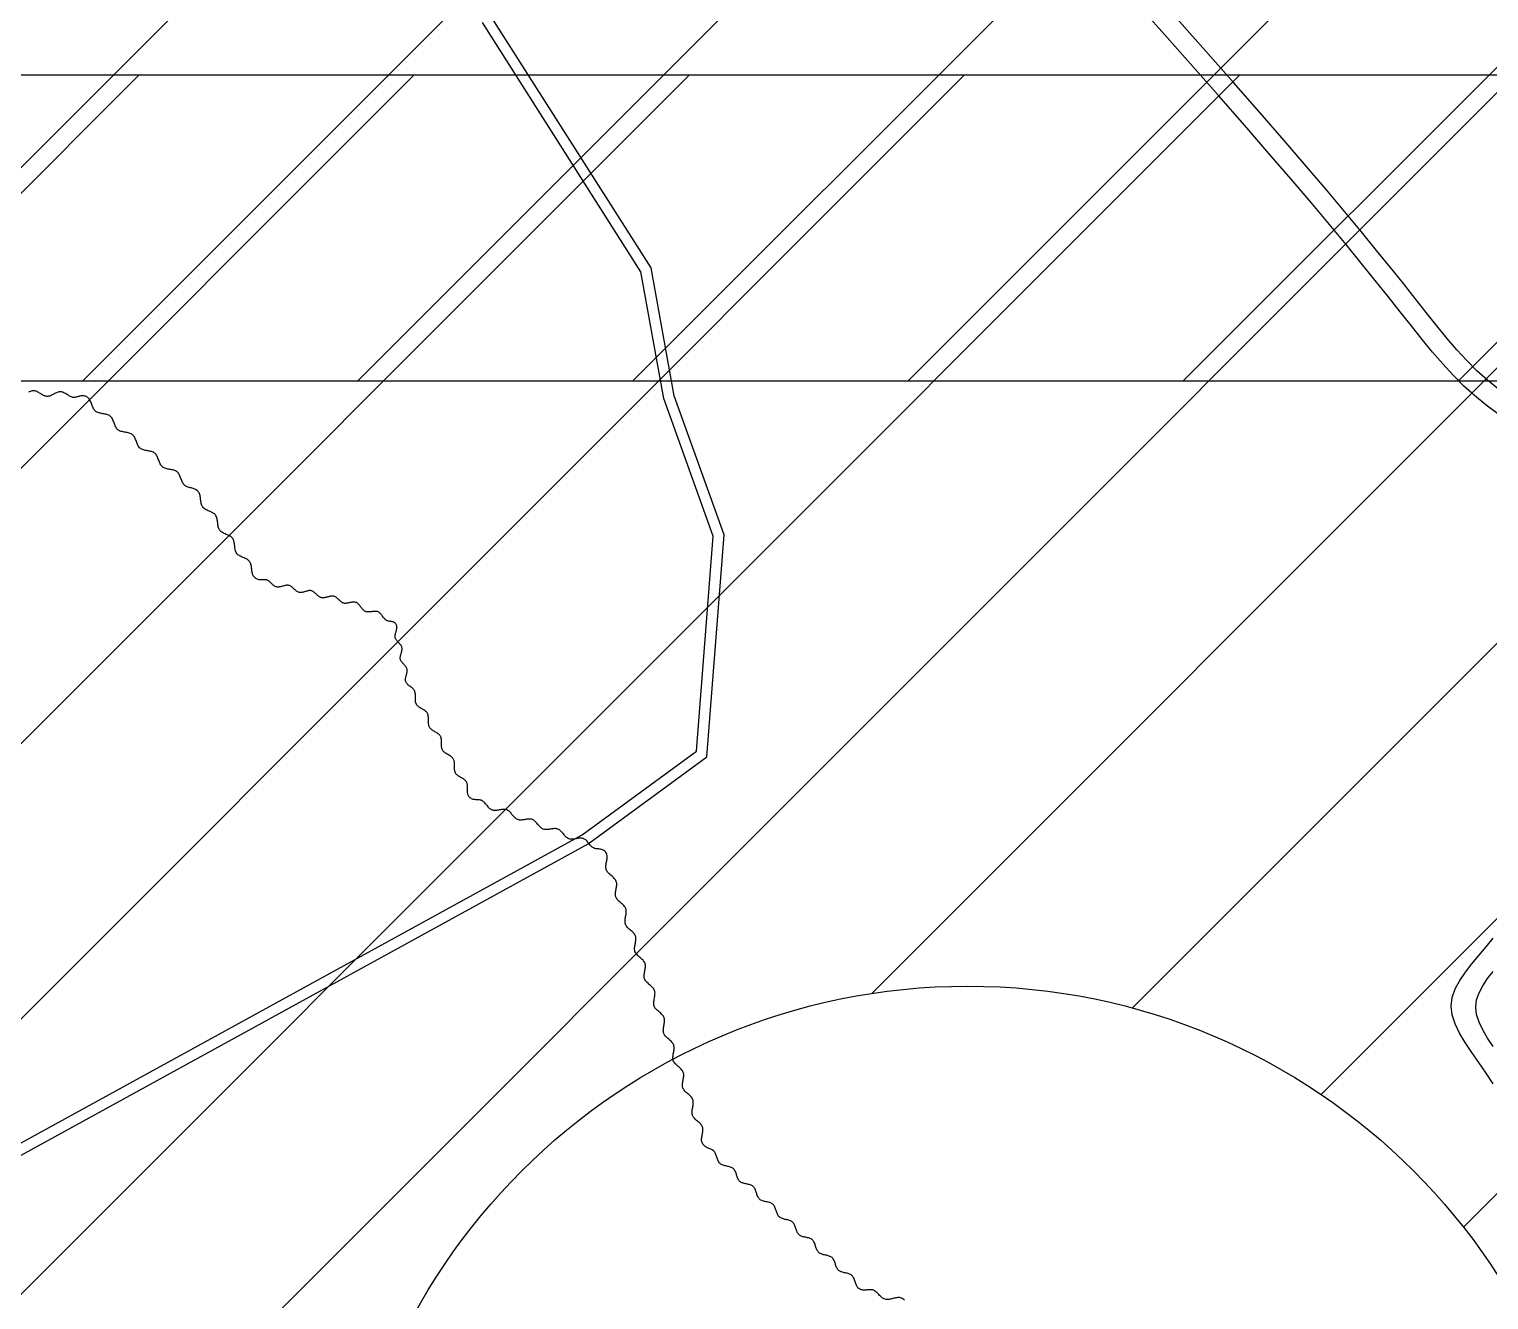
# Model space of a CAD drawing. Header units: metres. Extents: x 511708 to 512549, y 196282 to 196876.
# Drawn here: x 512461.54 to 512470.98, y 196507.76 to 196515.96 of the extents above; entities that cross this region are included whole.
import ezdxf

# ---------------------------------------------------------------- set-up
doc = ezdxf.new("R2010")
doc.units = ezdxf.units.M
doc.header["$MEASUREMENT"] = 0
doc.layers.get('0').update_dxf_attribs({"linetype": 'CONTINUOUS'})

msp = doc.modelspace()

# ---------------------------------------------------------------- hatches: boundary and pattern name
at = {"ltscale": 30}
h = msp.add_hatch(dxfattribs=at)
h.set_pattern_fill('LINE', color=2, scale=0.396, angle=45, style=0)
h.set_pattern_definition([(45, (510696.8274, 194398.3467), (-0.88904536, 0.88904536), [])])
edge = h.paths.add_edge_path(flags=16)
edge.add_arc((512467.6077, 196523.6528), 4.0759, 0, 360)
h.paths.add_polyline_path([(512456.4569, 196533.6159), (512478.7585, 196533.6159), (512478.7585, 196513.6896), (512456.4569, 196513.6896)])
h = msp.add_hatch(dxfattribs=at)
h.set_pattern_fill('LINE', color=2, scale=0.396, angle=45, style=0)
h.set_pattern_definition([(45, (510696.8274, 194380.4005), (-0.88904536, 0.88904536), [])])
edge = h.paths.add_edge_path(flags=16)
edge.add_arc((512467.6077, 196505.7065), 4.0759, 0, 360)
h.paths.add_polyline_path([(512456.4569, 196515.6696), (512478.7585, 196515.6696), (512478.7585, 196495.7434), (512456.4569, 196495.7434)])

# ---------------------------------------------------------------- linework, layer by layer
at = {"color": 3}
for p, q in [((512465.4963, 196514.397), (512464.4713, 196516.0066)), ((512465.562, 196514.4227), (512464.5312, 196516.0417)), ((512465.6439, 196513.5783), (512465.4963, 196514.397)), ((512465.711, 196513.5963), (512465.562, 196514.4227)), ((512465.9634, 196512.6888), (512465.6439, 196513.5783)), ((512466.0336, 196512.6983), (512465.711, 196513.5963)), ((512465.8548, 196511.3007), (512465.9634, 196512.6888)), ((512465.9214, 196511.2636), (512466.0336, 196512.6983)), ((512465.1168, 196510.7604), (512465.8548, 196511.3007)), ((512465.1542, 196510.7018), (512465.9214, 196511.2636)), ((512460.9289, 196508.4612), (512465.1168, 196510.7604)), ((512460.9653, 196508.4022), (512465.1542, 196510.7018))]:
    msp.add_line(p, q, dxfattribs=at)
at = {"color": 5, "linetype": 'Continuous', "lineweight": -3}
for points in [[(512456.4569, 196533.6159), (512478.7585, 196533.6159), (512478.7585, 196513.6896), (512456.4569, 196513.6896)], [(512456.4569, 196515.6696), (512478.7585, 196515.6696), (512478.7585, 196495.7434), (512456.4569, 196495.7434)]]:
    msp.add_lwpolyline(points, close=True, dxfattribs=at)
at = {"color": 42, "ltscale": 30}
for points in [[(512471.0346, 196513.4792), (512470.9577, 196513.5364), (512470.8836, 196513.5971), (512470.813, 196513.6614), (512470.7451, 196513.7296), (512470.6786, 196513.8019), (512470.6123, 196513.8788), (512470.5451, 196513.9604), (512470.4757, 196514.0472), (512470.4028, 196514.1395), (512470.3253, 196514.2376), (512470.242, 196514.3419), (512470.1517, 196514.4535), (512470.0533, 196514.5736), (512469.9455, 196514.7033), (512469.8274, 196514.8437), (512469.6976, 196514.9962), (512469.5552, 196515.1618), (512469.3988, 196515.3418), (512469.2285, 196515.5362), (512469.0481, 196515.7406), (512468.8628, 196515.9496), (512468.6775, 196516.1577)], [(512471.0379, 196513.6378), (512470.967, 196513.6961), (512470.8993, 196513.758), (512470.8339, 196513.8238), (512470.7698, 196513.8938), (512470.7055, 196513.9685), (512470.64, 196514.0482), (512470.572, 196514.1332), (512470.5002, 196514.224), (512470.4236, 196514.321), (512470.3408, 196514.4245), (512470.2508, 196514.5357), (512470.1524, 196514.6556), (512470.0446, 196514.7853), (512469.9262, 196514.9261), (512469.7962, 196515.0789), (512469.6533, 196515.245), (512469.4966, 196515.4254), (512469.3258, 196515.6202), (512469.1452, 196515.825), (512468.9595, 196516.0344)], [(512471.0042, 196509.1504), (512470.958, 196509.2207), (512470.9109, 196509.2885), (512470.8652, 196509.354), (512470.8231, 196509.4174), (512470.7866, 196509.4789), (512470.758, 196509.5387), (512470.7393, 196509.5968), (512470.7328, 196509.6536), (512470.74, 196509.7093), (512470.7592, 196509.764), (512470.7882, 196509.8182), (512470.8249, 196509.8721), (512470.867, 196509.926), (512470.9122, 196509.9804), (512470.9584, 196510.0354), (512471.0033, 196510.0914)], [(512471.0045, 196509.3924), (512470.9684, 196509.4473), (512470.9373, 196509.4999), (512470.9129, 196509.5504), (512470.897, 196509.5992), (512470.8913, 196509.6467), (512470.897, 196509.6931), (512470.9129, 196509.7389), (512470.9371, 196509.7846), (512470.9681, 196509.8307), (512471.0039, 196509.8776)]]:
    msp.add_lwpolyline(points, dxfattribs=at)
at = {"color": 42, "lineweight": -3, "ltscale": 30}
msp.add_lwpolyline([(512467.2002, 196507.7527), (512467.1953, 196507.757), (512467.1903, 196507.7608), (512467.1851, 196507.7641), (512467.1798, 196507.7668), (512467.1743, 196507.7687), (512467.1685, 196507.7699), (512467.1626, 196507.7704), (512467.1565, 196507.7703), (512467.1502, 196507.7697), (512467.1439, 196507.7686), (512467.1374, 196507.7673), (512467.1309, 196507.7658), (512467.1243, 196507.7641), (512467.1178, 196507.7625), (512467.1113, 196507.7609), (512467.1048, 196507.7596), (512467.0985, 196507.7586), (512467.0922, 196507.7579), (512467.0861, 196507.7578), (512467.0802, 196507.7583), (512467.0744, 196507.7595), (512467.0689, 196507.7615), (512467.0636, 196507.7642), (512467.0584, 196507.7675), (512467.0534, 196507.7713), (512467.0485, 196507.7755), (512467.0437, 196507.78), (512467.039, 196507.7847), (512467.0343, 196507.7895), (512467.0296, 196507.7944), (512467.0248, 196507.7991), (512467.02, 196507.8036), (512467.0151, 196507.8078), (512467.0101, 196507.8116), (512467.005, 196507.8149), (512466.9997, 196507.8176), (512466.9941, 196507.8196), (512466.9884, 196507.8208), (512466.9825, 196507.8214), (512466.9764, 196507.8214), (512466.9702, 196507.821), (512466.9639, 196507.8205), (512466.9575, 196507.8198), (512466.9512, 196507.8193), (512466.9449, 196507.8189), (512466.9386, 196507.8189), (512466.9324, 196507.8193), (512466.9265, 196507.8201), (512466.9207, 196507.8214), (512466.9153, 196507.8231), (512466.9102, 196507.8254), (512466.9055, 196507.8281), (512466.9012, 196507.8314), (512466.8975, 196507.8353), (512466.8942, 196507.8397), (512466.8913, 196507.8445), (512466.8888, 196507.8496), (512466.8864, 196507.8551), (512466.8843, 196507.8608), (512466.8823, 196507.8666), (512466.8804, 196507.8724), (512466.8785, 196507.8783), (512466.8765, 196507.8841), (512466.8744, 196507.8898), (512466.8721, 196507.8952), (512466.8695, 196507.9004), (512466.8666, 196507.9052), (512466.8633, 196507.9096), (512466.8596, 196507.9135), (512466.8553, 196507.9168), (512466.8506, 196507.9196), (512466.8456, 196507.922), (512466.8402, 196507.924), (512466.8345, 196507.9257), (512466.8286, 196507.9272), (512466.8227, 196507.9286), (512466.8166, 196507.9299), (512466.8106, 196507.9312), (512466.8046, 196507.9326), (512466.7987, 196507.9341), (512466.7931, 196507.9358), (512466.7877, 196507.9378), (512466.7826, 196507.9402), (512466.7779, 196507.943), (512466.7736, 196507.9464), (512466.7699, 196507.9502), (512466.7666, 196507.9546), (512466.7637, 196507.9594), (512466.7612, 196507.9646), (512466.7588, 196507.97), (512466.7567, 196507.9757), (512466.7547, 196507.9815), (512466.7528, 196507.9874), (512466.7509, 196507.9932), (512466.7489, 196507.999), (512466.7468, 196508.0047), (512466.7445, 196508.0102), (512466.7419, 196508.0153), (512466.739, 196508.0201), (512466.7357, 196508.0245), (512466.732, 196508.0284), (512466.7277, 196508.0317), (512466.723, 196508.0345), (512466.718, 196508.0369), (512466.7126, 196508.0389), (512466.7069, 196508.0406), (512466.701, 196508.0421), (512466.6951, 196508.0435), (512466.689, 196508.0448), (512466.683, 196508.0461), (512466.677, 196508.0475), (512466.6711, 196508.049), (512466.6655, 196508.0507), (512466.66, 196508.0528), (512466.655, 196508.0551), (512466.6503, 196508.058), (512466.646, 196508.0613), (512466.6423, 196508.0651), (512466.639, 196508.0695), (512466.6361, 196508.0743), (512466.6336, 196508.0795), (512466.6312, 196508.0849), (512466.6291, 196508.0906), (512466.6271, 196508.0964), (512466.6252, 196508.1023), (512466.6233, 196508.1082), (512466.6213, 196508.114), (512466.6192, 196508.1196), (512466.6169, 196508.1251), (512466.6143, 196508.1302), (512466.6114, 196508.135), (512466.6081, 196508.1394), (512466.6044, 196508.1433), (512466.6001, 196508.1466), (512466.5954, 196508.1494), (512466.5904, 196508.1518), (512466.585, 196508.1538), (512466.5793, 196508.1555), (512466.5734, 196508.1571), (512466.5675, 196508.1584), (512466.5614, 196508.1597), (512466.5554, 196508.161), (512466.5494, 196508.1624), (512466.5435, 196508.1639), (512466.5379, 196508.1657), (512466.5324, 196508.1677), (512466.5274, 196508.1701), (512466.5227, 196508.1729), (512466.5184, 196508.1762), (512466.5147, 196508.18), (512466.5114, 196508.1844), (512466.5085, 196508.1892), (512466.5059, 196508.1944), (512466.5036, 196508.1998), (512466.5015, 196508.2055), (512466.4995, 196508.2113), (512466.4976, 196508.2172), (512466.4957, 196508.2231), (512466.4937, 196508.2289), (512466.4916, 196508.2345), (512466.4893, 196508.24), (512466.4867, 196508.2452), (512466.4838, 196508.25), (512466.4805, 196508.2543), (512466.4768, 196508.2582), (512466.4725, 196508.2615), (512466.4678, 196508.2643), (512466.4628, 196508.2667), (512466.4574, 196508.2687), (512466.4517, 196508.2705), (512466.4458, 196508.272), (512466.4399, 196508.2733), (512466.4338, 196508.2746), (512466.4278, 196508.2759), (512466.4218, 196508.2773), (512466.4159, 196508.2788), (512466.4102, 196508.2806), (512466.4048, 196508.2826), (512466.3998, 196508.285), (512466.3951, 196508.2878), (512466.3908, 196508.2911), (512466.3871, 196508.295), (512466.3838, 196508.2993), (512466.3809, 196508.3041), (512466.3783, 196508.3093), (512466.376, 196508.3147), (512466.3739, 196508.3204), (512466.3719, 196508.3262), (512466.37, 196508.3321), (512466.3681, 196508.338), (512466.3661, 196508.3438), (512466.364, 196508.3495), (512466.3617, 196508.3549), (512466.3591, 196508.3601), (512466.3562, 196508.3649), (512466.3529, 196508.3692), (512466.3492, 196508.3731), (512466.3449, 196508.3764), (512466.3402, 196508.3792), (512466.3352, 196508.3816), (512466.3298, 196508.3836), (512466.3241, 196508.3854), (512466.3182, 196508.3869), (512466.3123, 196508.3883), (512466.3062, 196508.3896), (512466.3002, 196508.3909), (512466.2942, 196508.3922), (512466.2883, 196508.3938), (512466.2826, 196508.3955), (512466.2772, 196508.3975), (512466.2722, 196508.3999), (512466.2675, 196508.4027), (512466.2632, 196508.406), (512466.2595, 196508.4099), (512466.2562, 196508.4143), (512466.2533, 196508.4191), (512466.2507, 196508.4242), (512466.2484, 196508.4297), (512466.2463, 196508.4353), (512466.2443, 196508.4411), (512466.2424, 196508.447), (512466.2405, 196508.4529), (512466.2385, 196508.4587), (512466.2364, 196508.4644), (512466.2341, 196508.4698), (512466.2315, 196508.475), (512466.2286, 196508.4798), (512466.2253, 196508.4842), (512466.2216, 196508.488), (512466.2173, 196508.4913), (512466.2126, 196508.4942), (512466.2076, 196508.4965), (512466.2022, 196508.4986), (512466.1965, 196508.5003), (512466.1906, 196508.5018), (512466.1846, 196508.5032), (512466.1786, 196508.5045), (512466.1725, 196508.5058), (512466.1666, 196508.5072), (512466.1607, 196508.5087), (512466.155, 196508.5104), (512466.1496, 196508.5124), (512466.1446, 196508.5148), (512466.1399, 196508.5176), (512466.1356, 196508.5209), (512466.1319, 196508.5248), (512466.1286, 196508.5292), (512466.1257, 196508.534), (512466.1231, 196508.5391), (512466.1208, 196508.5446), (512466.1187, 196508.5502), (512466.1167, 196508.5561), (512466.1148, 196508.5619), (512466.1129, 196508.5678), (512466.1109, 196508.5736), (512466.1088, 196508.5793), (512466.1064, 196508.5847), (512466.1039, 196508.5899), (512466.101, 196508.5947), (512466.0977, 196508.5991), (512466.094, 196508.6029), (512466.0897, 196508.6063), (512466.085, 196508.6091), (512466.08, 196508.6115), (512466.0746, 196508.6135), (512466.0689, 196508.6152), (512466.063, 196508.6167), (512466.057, 196508.6181), (512466.051, 196508.6194), (512466.0449, 196508.6207), (512466.039, 196508.6221), (512466.0331, 196508.6236), (512466.0274, 196508.6253), (512466.022, 196508.6273), (512466.017, 196508.6297), (512466.0123, 196508.6325), (512466.008, 196508.6358), (512466.0043, 196508.6397), (512466.001, 196508.6441), (512465.9981, 196508.6489), (512465.9955, 196508.654), (512465.9932, 196508.6595), (512465.9911, 196508.6652), (512465.9891, 196508.671), (512465.9872, 196508.6769), (512465.9853, 196508.6827), (512465.9833, 196508.6885), (512465.9812, 196508.6942), (512465.9788, 196508.6997), (512465.9763, 196508.7048), (512465.9734, 196508.7096), (512465.9701, 196508.714), (512465.9664, 196508.7179), (512465.9621, 196508.7212), (512465.9574, 196508.7241), (512465.9524, 196508.7266), (512465.9471, 196508.7289), (512465.9416, 196508.7311), (512465.936, 196508.7334), (512465.9303, 196508.7358), (512465.9247, 196508.7384), (512465.9191, 196508.7415), (512465.9138, 196508.7449), (512465.9088, 196508.7486), (512465.9042, 196508.7528), (512465.9, 196508.7572), (512465.8963, 196508.762), (512465.8933, 196508.7671), (512465.891, 196508.7724), (512465.8894, 196508.7781), (512465.8886, 196508.7839), (512465.8883, 196508.79), (512465.8885, 196508.7963), (512465.8892, 196508.8027), (512465.8901, 196508.8092), (512465.8912, 196508.8158), (512465.8925, 196508.8224), (512465.8937, 196508.829), (512465.8948, 196508.8356), (512465.8958, 196508.8421), (512465.8964, 196508.8486), (512465.8966, 196508.8548), (512465.8964, 196508.8609), (512465.8955, 196508.8668), (512465.894, 196508.8724), (512465.8916, 196508.8778), (512465.8886, 196508.8829), (512465.885, 196508.8879), (512465.8809, 196508.8926), (512465.8764, 196508.8972), (512465.8716, 196508.9017), (512465.8666, 196508.9061), (512465.8615, 196508.9105), (512465.8564, 196508.9149), (512465.8514, 196508.9194), (512465.8466, 196508.9239), (512465.8421, 196508.9285), (512465.838, 196508.9332), (512465.8344, 196508.9381), (512465.8314, 196508.9433), (512465.8291, 196508.9487), (512465.8276, 196508.9543), (512465.8267, 196508.9602), (512465.8264, 196508.9663), (512465.8267, 196508.9725), (512465.8273, 196508.9789), (512465.8282, 196508.9855), (512465.8294, 196508.992), (512465.8306, 196508.9987), (512465.8318, 196509.0053), (512465.833, 196509.0119), (512465.8339, 196509.0184), (512465.8345, 196509.0248), (512465.8348, 196509.0311), (512465.8345, 196509.0371), (512465.8336, 196509.043), (512465.8321, 196509.0487), (512465.8298, 196509.054), (512465.8268, 196509.0592), (512465.8232, 196509.0641), (512465.8191, 196509.0688), (512465.8146, 196509.0734), (512465.8098, 196509.078), (512465.8048, 196509.0824), (512465.7997, 196509.0868), (512465.7946, 196509.0912), (512465.7896, 196509.0956), (512465.7848, 196509.1001), (512465.7803, 196509.1047), (512465.7762, 196509.1095), (512465.7726, 196509.1144), (512465.7696, 196509.1195), (512465.7672, 196509.1249), (512465.7657, 196509.1305), (512465.7648, 196509.1364), (512465.7646, 196509.1425), (512465.7648, 196509.1488), (512465.7654, 196509.1552), (512465.7664, 196509.1617), (512465.7675, 196509.1683), (512465.7687, 196509.1749), (512465.77, 196509.1815), (512465.7711, 196509.1881), (512465.772, 196509.1946), (512465.7727, 196509.201), (512465.7729, 196509.2073), (512465.7726, 196509.2134), (512465.7718, 196509.2193), (512465.7702, 196509.2249), (512465.7679, 196509.2303), (512465.7649, 196509.2354), (512465.7613, 196509.2403), (512465.7572, 196509.2451), (512465.7527, 196509.2497), (512465.7479, 196509.2542), (512465.7429, 196509.2586), (512465.7378, 196509.263), (512465.7327, 196509.2674), (512465.7277, 196509.2718), (512465.7229, 196509.2763), (512465.7184, 196509.2809), (512465.7143, 196509.2857), (512465.7107, 196509.2906), (512465.7077, 196509.2957), (512465.7054, 196509.3011), (512465.7038, 196509.3068), (512465.703, 196509.3126), (512465.7027, 196509.3187), (512465.7029, 196509.325), (512465.7036, 196509.3314), (512465.7045, 196509.3379), (512465.7056, 196509.3445), (512465.7069, 196509.3511), (512465.7081, 196509.3578), (512465.7092, 196509.3643), (512465.7102, 196509.3708), (512465.7108, 196509.3773), (512465.711, 196509.3835), (512465.7108, 196509.3896), (512465.7099, 196509.3955), (512465.7084, 196509.4011), (512465.706, 196509.4065), (512465.703, 196509.4116), (512465.6994, 196509.4166), (512465.6953, 196509.4213), (512465.6908, 196509.4259), (512465.686, 196509.4304), (512465.681, 196509.4349), (512465.6759, 196509.4392), (512465.6708, 196509.4436), (512465.6658, 196509.4481), (512465.661, 196509.4526), (512465.6565, 196509.4572), (512465.6524, 196509.4619), (512465.6488, 196509.4669), (512465.6458, 196509.472), (512465.6435, 196509.4774), (512465.642, 196509.483), (512465.6411, 196509.4889), (512465.6408, 196509.495), (512465.6411, 196509.5012), (512465.6417, 196509.5077), (512465.6426, 196509.5142), (512465.6438, 196509.5207), (512465.645, 196509.5274), (512465.6462, 196509.534), (512465.6474, 196509.5406), (512465.6483, 196509.5471), (512465.6489, 196509.5535), (512465.6492, 196509.5598), (512465.6489, 196509.5659), (512465.648, 196509.5717), (512465.6465, 196509.5774), (512465.6442, 196509.5828), (512465.6412, 196509.5879), (512465.6376, 196509.5928), (512465.6335, 196509.5975), (512465.629, 196509.6022), (512465.6242, 196509.6067), (512465.6192, 196509.6111), (512465.6141, 196509.6155), (512465.609, 196509.6199), (512465.604, 196509.6243), (512465.5992, 196509.6288), (512465.5947, 196509.6334), (512465.5906, 196509.6382), (512465.587, 196509.6431), (512465.584, 196509.6482), (512465.5816, 196509.6536), (512465.5801, 196509.6592), (512465.5792, 196509.6651), (512465.579, 196509.6712), (512465.5792, 196509.6775), (512465.5798, 196509.6839), (512465.5808, 196509.6904), (512465.5819, 196509.697), (512465.5831, 196509.7036), (512465.5844, 196509.7102), (512465.5855, 196509.7168), (512465.5864, 196509.7233), (512465.5871, 196509.7297), (512465.5873, 196509.736), (512465.587, 196509.7421), (512465.5862, 196509.748), (512465.5846, 196509.7536), (512465.5823, 196509.759), (512465.5793, 196509.7641), (512465.5757, 196509.769), (512465.5716, 196509.7738), (512465.5671, 196509.7784), (512465.5623, 196509.7829), (512465.5573, 196509.7873), (512465.5522, 196509.7917), (512465.5471, 196509.7961), (512465.5421, 196509.8005), (512465.5373, 196509.805), (512465.5328, 196509.8097), (512465.5287, 196509.8144), (512465.5251, 196509.8193), (512465.5221, 196509.8244), (512465.5198, 196509.8298), (512465.5182, 196509.8355), (512465.5174, 196509.8413), (512465.5171, 196509.8474), (512465.5173, 196509.8537), (512465.518, 196509.8601), (512465.5189, 196509.8666), (512465.52, 196509.8732), (512465.5213, 196509.8798), (512465.5225, 196509.8865), (512465.5236, 196509.893), (512465.5246, 196509.8995), (512465.5252, 196509.906), (512465.5254, 196509.9122), (512465.5252, 196509.9183), (512465.5243, 196509.9242), (512465.5228, 196509.9298), (512465.5204, 196509.9352), (512465.5174, 196509.9404), (512465.5138, 196509.9453), (512465.5097, 196509.95), (512465.5052, 196509.9546), (512465.5004, 196509.9591), (512465.4954, 196509.9636), (512465.4903, 196509.968), (512465.4852, 196509.9723), (512465.4802, 196509.9768), (512465.4754, 196509.9813), (512465.4709, 196509.9859), (512465.4668, 196509.9906), (512465.4632, 196509.9956), (512465.4602, 196510.0007), (512465.4579, 196510.0061), (512465.4563, 196510.0117), (512465.4555, 196510.0176), (512465.4552, 196510.0237), (512465.4555, 196510.0299), (512465.4561, 196510.0364), (512465.457, 196510.0429), (512465.4582, 196510.0495), (512465.4594, 196510.0561), (512465.4606, 196510.0627), (512465.4618, 196510.0693), (512465.4627, 196510.0758), (512465.4633, 196510.0822), (512465.4636, 196510.0885), (512465.4633, 196510.0946), (512465.4624, 196510.1004), (512465.4609, 196510.1061), (512465.4586, 196510.1115), (512465.4556, 196510.1166), (512465.452, 196510.1215), (512465.4479, 196510.1262), (512465.4434, 196510.1309), (512465.4386, 196510.1354), (512465.4336, 196510.1398), (512465.4285, 196510.1442), (512465.4234, 196510.1486), (512465.4184, 196510.153), (512465.4136, 196510.1575), (512465.4091, 196510.1621), (512465.405, 196510.1669), (512465.4014, 196510.1718), (512465.3983, 196510.1769), (512465.396, 196510.1823), (512465.3945, 196510.1879), (512465.3936, 196510.1938), (512465.3934, 196510.1999), (512465.3936, 196510.2062), (512465.3942, 196510.2126), (512465.3952, 196510.2191), (512465.3963, 196510.2257), (512465.3975, 196510.2323), (512465.3988, 196510.2389), (512465.3999, 196510.2455), (512465.4008, 196510.252), (512465.4015, 196510.2584), (512465.4017, 196510.2647), (512465.4014, 196510.2708), (512465.4006, 196510.2767), (512465.399, 196510.2823), (512465.3967, 196510.2877), (512465.3937, 196510.2928), (512465.3901, 196510.2977), (512465.386, 196510.3025), (512465.3815, 196510.3071), (512465.3767, 196510.3116), (512465.3717, 196510.316), (512465.3666, 196510.3204), (512465.3615, 196510.3248), (512465.3565, 196510.3292), (512465.3517, 196510.3337), (512465.3472, 196510.3384), (512465.3431, 196510.3431), (512465.3395, 196510.348), (512465.3365, 196510.3532), (512465.3342, 196510.3585), (512465.3326, 196510.3642), (512465.3318, 196510.3701), (512465.3315, 196510.3761), (512465.3317, 196510.3824), (512465.3324, 196510.3888), (512465.3333, 196510.3953), (512465.3344, 196510.4019), (512465.3357, 196510.4085), (512465.3369, 196510.4152), (512465.338, 196510.4217), (512465.339, 196510.4283), (512465.3396, 196510.4347), (512465.3398, 196510.4409), (512465.3396, 196510.447), (512465.3387, 196510.4529), (512465.3372, 196510.4586), (512465.3348, 196510.4639), (512465.3318, 196510.4691), (512465.3282, 196510.474), (512465.3241, 196510.4787), (512465.3196, 196510.4833), (512465.3148, 196510.4878), (512465.3098, 196510.4923), (512465.3047, 196510.4967), (512465.2996, 196510.5011), (512465.2946, 196510.5055), (512465.2898, 196510.51), (512465.2853, 196510.5146), (512465.2812, 196510.5193), (512465.2776, 196510.5243), (512465.2746, 196510.5294), (512465.2723, 196510.5348), (512465.2707, 196510.5404), (512465.2699, 196510.5463), (512465.2696, 196510.5524), (512465.2699, 196510.5587), (512465.2705, 196510.5651), (512465.2714, 196510.5716), (512465.2726, 196510.5782), (512465.2738, 196510.5848), (512465.275, 196510.5914), (512465.2762, 196510.598), (512465.2771, 196510.6045), (512465.2777, 196510.6109), (512465.278, 196510.6172), (512465.2777, 196510.6233), (512465.2768, 196510.6291), (512465.2753, 196510.6348), (512465.273, 196510.6401), (512465.2699, 196510.6452), (512465.2663, 196510.6498), (512465.2621, 196510.654), (512465.2574, 196510.6578), (512465.2523, 196510.661), (512465.2469, 196510.6636), (512465.2413, 196510.6656), (512465.2355, 196510.667), (512465.2297, 196510.6679), (512465.2238, 196510.6684), (512465.2179, 196510.6688), (512465.2121, 196510.6692), (512465.2064, 196510.6699), (512465.2009, 196510.6709), (512465.1956, 196510.6725), (512465.1906, 196510.6748), (512465.1858, 196510.6777), (512465.1812, 196510.6812), (512465.1768, 196510.6852), (512465.1726, 196510.6895), (512465.1684, 196510.6941), (512465.1643, 196510.6989), (512465.1603, 196510.7038), (512465.1562, 196510.7087), (512465.1522, 196510.7135), (512465.148, 196510.7181), (512465.1437, 196510.7225), (512465.1393, 196510.7265), (512465.1348, 196510.73), (512465.13, 196510.7329), (512465.125, 196510.7352), (512465.1197, 196510.7368), (512465.1141, 196510.7377), (512465.1084, 196510.7381), (512465.1025, 196510.738), (512465.0964, 196510.7375), (512465.0902, 196510.7367), (512465.084, 196510.7358), (512465.0777, 196510.7348), (512465.0715, 196510.7337), (512465.0652, 196510.7328), (512465.059, 196510.732), (512465.053, 196510.7316), (512465.0471, 196510.7315), (512465.0413, 196510.7318), (512465.0358, 196510.7328), (512465.0305, 196510.7343), (512465.0255, 196510.7366), (512465.0207, 196510.7396), (512465.0161, 196510.7431), (512465.0117, 196510.747), (512465.0074, 196510.7514), (512465.0033, 196510.756), (512464.9992, 196510.7608), (512464.9952, 196510.7657), (512464.9911, 196510.7706), (512464.987, 196510.7754), (512464.9829, 196510.78), (512464.9786, 196510.7844), (512464.9742, 196510.7883), (512464.9696, 196510.7918), (512464.9648, 196510.7948), (512464.9598, 196510.7971), (512464.9545, 196510.7986), (512464.949, 196510.7996), (512464.9432, 196510.7999), (512464.9373, 196510.7998), (512464.9313, 196510.7994), (512464.9251, 196510.7986), (512464.9189, 196510.7977), (512464.9126, 196510.7966), (512464.9063, 196510.7956), (512464.9001, 196510.7947), (512464.8939, 196510.7939), (512464.8879, 196510.7935), (512464.8819, 196510.7934), (512464.8762, 196510.7937), (512464.8706, 196510.7946), (512464.8653, 196510.7962), (512464.8603, 196510.7985), (512464.8555, 196510.8015), (512464.851, 196510.805), (512464.8466, 196510.8089), (512464.8423, 196510.8133), (512464.8382, 196510.8179), (512464.8341, 196510.8227), (512464.83, 196510.8276), (512464.826, 196510.8325), (512464.8219, 196510.8373), (512464.8177, 196510.8419), (512464.8135, 196510.8462), (512464.8091, 196510.8502), (512464.8045, 196510.8537), (512464.7997, 196510.8567), (512464.7947, 196510.8589), (512464.7894, 196510.8605), (512464.7839, 196510.8614), (512464.7781, 196510.8618), (512464.7722, 196510.8617), (512464.7661, 196510.8612), (512464.76, 196510.8605), (512464.7537, 196510.8596), (512464.7475, 196510.8585), (512464.7412, 196510.8575), (512464.7349, 196510.8566), (512464.7288, 196510.8558), (512464.7227, 196510.8553), (512464.7168, 196510.8552), (512464.711, 196510.8556), (512464.7055, 196510.8565), (512464.7002, 196510.8581), (512464.6952, 196510.8604), (512464.6904, 196510.8633), (512464.6858, 196510.8668), (512464.6814, 196510.8708), (512464.6772, 196510.8751), (512464.673, 196510.8798), (512464.6689, 196510.8846), (512464.6649, 196510.8895), (512464.6608, 196510.8944), (512464.6567, 196510.8992), (512464.6526, 196510.9038), (512464.6483, 196510.9081), (512464.6439, 196510.9121), (512464.6394, 196510.9156), (512464.6346, 196510.9185), (512464.6296, 196510.9208), (512464.6243, 196510.9224), (512464.6187, 196510.9233), (512464.613, 196510.9237), (512464.6071, 196510.9236), (512464.601, 196510.9231), (512464.5948, 196510.9224), (512464.5886, 196510.9214), (512464.5823, 196510.9204), (512464.576, 196510.9194), (512464.5698, 196510.9184), (512464.5636, 196510.9177), (512464.5576, 196510.9172), (512464.5517, 196510.9171), (512464.5459, 196510.9175), (512464.5404, 196510.9184), (512464.5351, 196510.92), (512464.5301, 196510.9223), (512464.5253, 196510.9252), (512464.5207, 196510.9287), (512464.5163, 196510.9327), (512464.512, 196510.937), (512464.5079, 196510.9416), (512464.5038, 196510.9464), (512464.4997, 196510.9513), (512464.4957, 196510.9562), (512464.4916, 196510.961), (512464.4875, 196510.9657), (512464.4832, 196510.97), (512464.4788, 196510.974), (512464.4742, 196510.9775), (512464.4694, 196510.9804), (512464.4644, 196510.9827), (512464.4591, 196510.9843), (512464.4536, 196510.9853), (512464.4479, 196510.9859), (512464.4421, 196510.9862), (512464.4362, 196510.9863), (512464.4302, 196510.9866), (512464.4243, 196510.987), (512464.4185, 196510.9878), (512464.4128, 196510.9891), (512464.4073, 196510.9909), (512464.402, 196510.9932), (512464.3971, 196510.9959), (512464.3925, 196510.9991), (512464.3884, 196511.0027), (512464.3849, 196511.0067), (512464.3819, 196511.0112), (512464.3796, 196511.016), (512464.3779, 196511.0211), (512464.3767, 196511.0265), (512464.3759, 196511.0322), (512464.3754, 196511.038), (512464.3752, 196511.044), (512464.3751, 196511.0501), (512464.3751, 196511.0562), (512464.3752, 196511.0624), (512464.3751, 196511.0684), (512464.3749, 196511.0744), (512464.3744, 196511.0803), (512464.3736, 196511.0859), (512464.3724, 196511.0914), (512464.3707, 196511.0965), (512464.3684, 196511.1013), (512464.3654, 196511.1057), (512464.3619, 196511.1098), (512464.3579, 196511.1137), (512464.3534, 196511.1172), (512464.3486, 196511.1206), (512464.3436, 196511.1239), (512464.3384, 196511.1271), (512464.3331, 196511.1302), (512464.3278, 196511.1333), (512464.3226, 196511.1364), (512464.3176, 196511.1397), (512464.3128, 196511.1431), (512464.3084, 196511.1467), (512464.3043, 196511.1505), (512464.3008, 196511.1546), (512464.2979, 196511.1591), (512464.2956, 196511.1639), (512464.2938, 196511.169), (512464.2926, 196511.1744), (512464.2918, 196511.1801), (512464.2913, 196511.1859), (512464.2911, 196511.1919), (512464.2911, 196511.198), (512464.2911, 196511.2041), (512464.2911, 196511.2102), (512464.2911, 196511.2163), (512464.2908, 196511.2223), (512464.2904, 196511.2282), (512464.2895, 196511.2338), (512464.2883, 196511.2392), (512464.2866, 196511.2444), (512464.2843, 196511.2492), (512464.2813, 196511.2536), (512464.2778, 196511.2577), (512464.2738, 196511.2616), (512464.2693, 196511.2651), (512464.2646, 196511.2685), (512464.2595, 196511.2718), (512464.2543, 196511.275), (512464.249, 196511.2781), (512464.2438, 196511.2812), (512464.2386, 196511.2843), (512464.2335, 196511.2876), (512464.2288, 196511.291), (512464.2243, 196511.2946), (512464.2203, 196511.2984), (512464.2167, 196511.3025), (512464.2138, 196511.3069), (512464.2115, 196511.3117), (512464.2098, 196511.3169), (512464.2085, 196511.3223), (512464.2077, 196511.328), (512464.2073, 196511.3338), (512464.207, 196511.3398), (512464.207, 196511.3459), (512464.207, 196511.352), (512464.207, 196511.3581), (512464.207, 196511.3642), (512464.2068, 196511.3702), (512464.2063, 196511.3761), (512464.2055, 196511.3817), (512464.2043, 196511.3871), (512464.2025, 196511.3923), (512464.2002, 196511.3971), (512464.1973, 196511.4015), (512464.1938, 196511.4056), (512464.1897, 196511.4094), (512464.1853, 196511.413), (512464.1805, 196511.4164), (512464.1755, 196511.4197), (512464.1703, 196511.4228), (512464.165, 196511.426), (512464.1597, 196511.4291), (512464.1545, 196511.4322), (512464.1495, 196511.4355), (512464.1447, 196511.4389), (512464.1402, 196511.4425), (512464.1362, 196511.4463), (512464.1327, 196511.4504), (512464.1297, 196511.4548), (512464.1274, 196511.4596), (512464.1257, 196511.4648), (512464.1245, 196511.4702), (512464.1237, 196511.4759), (512464.1232, 196511.4817), (512464.123, 196511.4877), (512464.1229, 196511.4938), (512464.1229, 196511.4999), (512464.123, 196511.506), (512464.1229, 196511.5121), (512464.1227, 196511.5181), (512464.1222, 196511.5239), (512464.1214, 196511.5296), (512464.1202, 196511.535), (512464.1185, 196511.5402), (512464.1162, 196511.545), (512464.1132, 196511.5494), (512464.1097, 196511.5535), (512464.1057, 196511.5573), (512464.1012, 196511.5609), (512464.0964, 196511.5643), (512464.0914, 196511.5676), (512464.0862, 196511.5707), (512464.0809, 196511.5738), (512464.0756, 196511.577), (512464.0704, 196511.5801), (512464.0654, 196511.5834), (512464.0606, 196511.5868), (512464.0562, 196511.5904), (512464.0521, 196511.5942), (512464.0486, 196511.5983), (512464.0457, 196511.6027), (512464.0434, 196511.6075), (512464.0416, 196511.6127), (512464.0404, 196511.6181), (512464.0396, 196511.6237), (512464.0391, 196511.6296), (512464.0389, 196511.6356), (512464.0389, 196511.6417), (512464.0389, 196511.6478), (512464.0389, 196511.6539), (512464.0389, 196511.66), (512464.0386, 196511.666), (512464.0382, 196511.6718), (512464.0373, 196511.6775), (512464.0361, 196511.6829), (512464.0344, 196511.6881), (512464.0321, 196511.6929), (512464.0292, 196511.6973), (512464.0257, 196511.7014), (512464.0217, 196511.7053), (512464.0174, 196511.7089), (512464.0129, 196511.7124), (512464.0083, 196511.7158), (512464.0037, 196511.7192), (512463.9992, 196511.7226), (512463.9948, 196511.7261), (512463.9908, 196511.7297), (512463.9871, 196511.7333), (512463.9837, 196511.7371), (512463.9808, 196511.741), (512463.9783, 196511.745), (512463.9764, 196511.7492), (512463.975, 196511.7535), (512463.9743, 196511.7579), (512463.9741, 196511.7625), (512463.9744, 196511.7672), (512463.9751, 196511.772), (512463.9761, 196511.7769), (512463.9773, 196511.7818), (512463.9787, 196511.7867), (512463.9802, 196511.7917), (512463.9816, 196511.7967), (512463.983, 196511.8016), (512463.9843, 196511.8065), (512463.9853, 196511.8114), (512463.9859, 196511.8162), (512463.9862, 196511.8209), (512463.986, 196511.8254), (512463.9853, 196511.8299), (512463.9839, 196511.8342), (512463.982, 196511.8383), (512463.9797, 196511.8424), (512463.9769, 196511.8464), (512463.9738, 196511.8502), (512463.9705, 196511.8541), (512463.967, 196511.8579), (512463.9635, 196511.8616), (512463.9599, 196511.8654), (512463.9565, 196511.8692), (512463.9531, 196511.873), (512463.9501, 196511.8769), (512463.9473, 196511.8809), (512463.9449, 196511.8849), (512463.943, 196511.8891), (512463.9417, 196511.8934), (512463.9409, 196511.8978), (512463.9408, 196511.9024), (512463.941, 196511.9071), (512463.9417, 196511.9119), (512463.9427, 196511.9167), (512463.944, 196511.9217), (512463.9453, 196511.9266), (512463.9468, 196511.9316), (512463.9483, 196511.9366), (512463.9497, 196511.9415), (512463.9509, 196511.9464), (512463.9519, 196511.9513), (512463.9526, 196511.9561), (512463.9529, 196511.9608), (512463.9527, 196511.9653), (512463.9519, 196511.9698), (512463.9506, 196511.9741), (512463.9487, 196511.9782), (512463.9463, 196511.9823), (512463.9436, 196511.9863), (512463.9405, 196511.9901), (512463.9372, 196511.994), (512463.9337, 196511.9978), (512463.9301, 196512.0015), (512463.9266, 196512.0053), (512463.9231, 196512.0091), (512463.9198, 196512.0129), (512463.9167, 196512.0168), (512463.9139, 196512.0208), (512463.9116, 196512.0248), (512463.9097, 196512.029), (512463.9083, 196512.0333), (512463.9076, 196512.0377), (512463.9074, 196512.0423), (512463.9077, 196512.047), (512463.9084, 196512.0518), (512463.9094, 196512.0566), (512463.9106, 196512.0616), (512463.912, 196512.0665), (512463.9134, 196512.0715), (512463.9149, 196512.0765), (512463.9163, 196512.0814), (512463.9175, 196512.0863), (512463.9185, 196512.0912), (512463.9192, 196512.096), (512463.9195, 196512.1006), (512463.9193, 196512.1052), (512463.9186, 196512.1097), (512463.9172, 196512.114), (512463.9153, 196512.118), (512463.9128, 196512.1219), (512463.9099, 196512.1254), (512463.9065, 196512.1286), (512463.9027, 196512.1314), (512463.8986, 196512.1337), (512463.8942, 196512.1355), (512463.8896, 196512.1368), (512463.8848, 196512.1377), (512463.8799, 196512.1384), (512463.875, 196512.1389), (512463.87, 196512.1395), (512463.8652, 196512.1403), (512463.8605, 196512.1414), (512463.856, 196512.1429), (512463.8517, 196512.1451), (512463.8477, 196512.1478), (512463.8439, 196512.151), (512463.8403, 196512.1546), (512463.8368, 196512.1586), (512463.8334, 196512.1627), (512463.83, 196512.167), (512463.8267, 196512.1714), (512463.8234, 196512.1758), (512463.8201, 196512.1801), (512463.8167, 196512.1843), (512463.8132, 196512.1882), (512463.8095, 196512.1918), (512463.8057, 196512.195), (512463.8017, 196512.1977), (512463.7975, 196512.1999), (512463.7929, 196512.2015), (512463.7882, 196512.2025), (512463.7833, 196512.203), (512463.7781, 196512.2032), (512463.7729, 196512.203), (512463.7675, 196512.2026), (512463.7621, 196512.202), (512463.7567, 196512.2014), (512463.7512, 196512.2007), (512463.7458, 196512.2002), (512463.7404, 196512.1998), (512463.7352, 196512.1996), (512463.7301, 196512.1998), (512463.7251, 196512.2003), (512463.7204, 196512.2013), (512463.7159, 196512.2029), (512463.7116, 196512.2051), (512463.7076, 196512.2078), (512463.7038, 196512.211), (512463.7001, 196512.2146), (512463.6966, 196512.2185), (512463.6932, 196512.2227), (512463.6899, 196512.227), (512463.6866, 196512.2314), (512463.6833, 196512.2358), (512463.68, 196512.2401), (512463.6766, 196512.2442), (512463.6731, 196512.2481), (512463.6694, 196512.2517), (512463.6656, 196512.2549), (512463.6616, 196512.2577), (512463.6573, 196512.2598), (512463.6528, 196512.2614), (512463.6481, 196512.2624), (512463.6432, 196512.2629), (512463.6381, 196512.263), (512463.6329, 196512.2627), (512463.6276, 196512.2621), (512463.6223, 196512.2612), (512463.6169, 196512.2602), (512463.6116, 196512.2591), (512463.6064, 196512.2579), (512463.6012, 196512.2568), (512463.5961, 196512.256), (512463.5911, 196512.2554), (512463.5863, 196512.2551), (512463.5815, 196512.2553), (512463.5769, 196512.2561), (512463.5724, 196512.2575), (512463.5681, 196512.2595), (512463.5639, 196512.262), (512463.5598, 196512.2649), (512463.5558, 196512.2681), (512463.5518, 196512.2715), (512463.5479, 196512.2751), (512463.544, 196512.2788), (512463.5401, 196512.2825), (512463.5362, 196512.2861), (512463.5322, 196512.2896), (512463.5282, 196512.2928), (512463.5241, 196512.2957), (512463.5199, 196512.2982), (512463.5155, 196512.3001), (512463.5111, 196512.3015), (512463.5065, 196512.3023), (512463.5017, 196512.3025), (512463.4968, 196512.3022), (512463.4919, 196512.3015), (512463.4868, 196512.3005), (512463.4817, 196512.2993), (512463.4766, 196512.2978), (512463.4714, 196512.2963), (512463.4663, 196512.2948), (512463.4611, 196512.2934), (512463.456, 196512.2921), (512463.451, 196512.2911), (512463.446, 196512.2904), (512463.4411, 196512.2901), (512463.4364, 196512.2903), (512463.4318, 196512.2911), (512463.4273, 196512.2925), (512463.423, 196512.2945), (512463.4188, 196512.297), (512463.4147, 196512.2998), (512463.4107, 196512.303), (512463.4067, 196512.3065), (512463.4028, 196512.3101), (512463.3989, 196512.3138), (512463.395, 196512.3175), (512463.391, 196512.3211), (512463.3871, 196512.3246), (512463.383, 196512.3278), (512463.3789, 196512.3307), (512463.3747, 196512.3331), (512463.3704, 196512.3351), (512463.366, 196512.3365), (512463.3613, 196512.3373), (512463.3566, 196512.3375), (512463.3517, 196512.3372), (512463.3468, 196512.3365), (512463.3417, 196512.3355), (512463.3366, 196512.3342), (512463.3315, 196512.3328), (512463.3263, 196512.3313), (512463.3212, 196512.3298), (512463.316, 196512.3283), (512463.3109, 196512.3271), (512463.3059, 196512.3261), (512463.3009, 196512.3254), (512463.296, 196512.3251), (512463.2913, 196512.3253), (512463.2867, 196512.3261), (512463.2822, 196512.3275), (512463.2779, 196512.3295), (512463.2737, 196512.3319), (512463.2696, 196512.3348), (512463.2656, 196512.338), (512463.2616, 196512.3415), (512463.2577, 196512.3451), (512463.2538, 196512.3488), (512463.2498, 196512.3525), (512463.2459, 196512.3561), (512463.242, 196512.3595), (512463.2379, 196512.3627), (512463.2338, 196512.3656), (512463.2296, 196512.3681), (512463.2253, 196512.3701), (512463.2208, 196512.3715), (512463.2162, 196512.3723), (512463.2115, 196512.3725), (512463.2066, 196512.3722), (512463.2017, 196512.3715), (512463.1966, 196512.3705), (512463.1915, 196512.3692), (512463.1864, 196512.3678), (512463.1812, 196512.3663), (512463.176, 196512.3648), (512463.1709, 196512.3633), (512463.1658, 196512.3621), (512463.1607, 196512.361), (512463.1558, 196512.3603), (512463.1509, 196512.3601), (512463.1462, 196512.3603), (512463.1416, 196512.361), (512463.1371, 196512.3625), (512463.1328, 196512.3644), (512463.1286, 196512.3669), (512463.1245, 196512.3698), (512463.1204, 196512.373), (512463.1165, 196512.3764), (512463.1125, 196512.3801), (512463.1086, 196512.3838), (512463.1047, 196512.3874), (512463.1008, 196512.3911), (512463.0968, 196512.3945), (512463.0928, 196512.3977), (512463.0887, 196512.4006), (512463.0845, 196512.4031), (512463.0802, 196512.4051), (512463.0757, 196512.4065), (512463.0711, 196512.4072), (512463.0663, 196512.4075), (512463.0614, 196512.4075), (512463.0564, 196512.4072), (512463.0512, 196512.4068), (512463.0458, 196512.4066), (512463.0404, 196512.4065), (512463.0348, 196512.4069), (512463.0291, 196512.4077), (512463.0234, 196512.4091), (512463.0177, 196512.411), (512463.0122, 196512.4134), (512463.0071, 196512.4163), (512463.0022, 196512.4197), (512462.9979, 196512.4237), (512462.9941, 196512.4281), (512462.991, 196512.433), (512462.9885, 196512.4384), (512462.9865, 196512.4441), (512462.9849, 196512.4502), (512462.9836, 196512.4565), (512462.9826, 196512.4629), (512462.9818, 196512.4695), (512462.981, 196512.4762), (512462.9803, 196512.4828), (512462.9795, 196512.4894), (512462.9785, 196512.4959), (512462.9772, 196512.5022), (512462.9756, 196512.5082), (512462.9736, 196512.514), (512462.9711, 196512.5193), (512462.9679, 196512.5243), (512462.9642, 196512.5287), (512462.9598, 196512.5327), (512462.955, 196512.5363), (512462.9497, 196512.5397), (512462.9441, 196512.5428), (512462.9382, 196512.5457), (512462.9321, 196512.5484), (512462.926, 196512.5511), (512462.9199, 196512.5538), (512462.9138, 196512.5566), (512462.9079, 196512.5595), (512462.9023, 196512.5626), (512462.897, 196512.5659), (512462.8922, 196512.5696), (512462.8878, 196512.5736), (512462.8841, 196512.578), (512462.8809, 196512.5829), (512462.8784, 196512.5883), (512462.8764, 196512.594), (512462.8748, 196512.6001), (512462.8735, 196512.6063), (512462.8725, 196512.6128), (512462.8717, 196512.6194), (512462.871, 196512.6261), (512462.8702, 196512.6327), (512462.8694, 196512.6393), (512462.8684, 196512.6458), (512462.8671, 196512.6521), (512462.8655, 196512.6581), (512462.8635, 196512.6639), (512462.861, 196512.6692), (512462.8579, 196512.6741), (512462.8541, 196512.6786), (512462.8497, 196512.6826), (512462.8449, 196512.6862), (512462.8396, 196512.6896), (512462.834, 196512.6926), (512462.8281, 196512.6955), (512462.822, 196512.6983), (512462.8159, 196512.701), (512462.8098, 196512.7037), (512462.8037, 196512.7065), (512462.7979, 196512.7094), (512462.7922, 196512.7125), (512462.7869, 196512.7158), (512462.7821, 196512.7194), (512462.7777, 196512.7235), (512462.774, 196512.7279), (512462.7708, 196512.7328), (512462.7683, 196512.7382), (512462.7663, 196512.7439), (512462.7647, 196512.7499), (512462.7635, 196512.7562), (512462.7625, 196512.7627), (512462.7616, 196512.7693), (512462.7609, 196512.776), (512462.7601, 196512.7826), (512462.7593, 196512.7892), (512462.7583, 196512.7957), (512462.757, 196512.802), (512462.7554, 196512.808), (512462.7534, 196512.8138), (512462.7509, 196512.8191), (512462.7478, 196512.824), (512462.744, 196512.8285), (512462.7396, 196512.8325), (512462.7348, 196512.8361), (512462.7295, 196512.8395), (512462.7239, 196512.8425), (512462.718, 196512.8454), (512462.712, 196512.8482), (512462.7058, 196512.8509), (512462.6997, 196512.8536), (512462.6936, 196512.8564), (512462.6878, 196512.8593), (512462.6821, 196512.8624), (512462.6769, 196512.8657), (512462.672, 196512.8693), (512462.6676, 196512.8733), (512462.6639, 196512.8778), (512462.6608, 196512.8827), (512462.6582, 196512.8881), (512462.6562, 196512.8938), (512462.6546, 196512.8998), (512462.6534, 196512.9061), (512462.6524, 196512.9126), (512462.6515, 196512.9192), (512462.6508, 196512.9259), (512462.65, 196512.9325), (512462.6492, 196512.9391), (512462.6482, 196512.9456), (512462.6469, 196512.9519), (512462.6453, 196512.9579), (512462.6433, 196512.9636), (512462.6408, 196512.969), (512462.6377, 196512.9739), (512462.6339, 196512.9784), (512462.6296, 196512.9823), (512462.6247, 196512.9859), (512462.6193, 196512.9891), (512462.6136, 196512.9919), (512462.6076, 196512.9944), (512462.6014, 196512.9967), (512462.595, 196512.9987), (512462.5886, 196513.0006), (512462.5822, 196513.0023), (512462.5759, 196513.0041), (512462.5697, 196513.006), (512462.5638, 196513.0081), (512462.5582, 196513.0106), (512462.5529, 196513.0135), (512462.5482, 196513.0169), (512462.5439, 196513.021), (512462.5402, 196513.0256), (512462.5368, 196513.0307), (512462.5338, 196513.0362), (512462.531, 196513.0421), (512462.5284, 196513.0482), (512462.526, 196513.0544), (512462.5237, 196513.0608), (512462.5213, 196513.0671), (512462.5189, 196513.0733), (512462.5164, 196513.0794), (512462.5136, 196513.0853), (512462.5106, 196513.0908), (512462.5072, 196513.0959), (512462.5034, 196513.1005), (512462.4992, 196513.1046), (512462.4944, 196513.108), (512462.4892, 196513.1109), (512462.4835, 196513.1133), (512462.4776, 196513.1153), (512462.4713, 196513.1169), (512462.4649, 196513.1183), (512462.4583, 196513.1196), (512462.4516, 196513.1207), (512462.445, 196513.1219), (512462.4384, 196513.1231), (512462.4319, 196513.1245), (512462.4257, 196513.1262), (512462.4197, 196513.1281), (512462.4141, 196513.1305), (512462.4088, 196513.1334), (512462.4041, 196513.1368), (512462.3998, 196513.1409), (512462.396, 196513.1455), (512462.3927, 196513.1506), (512462.3896, 196513.1561), (512462.3869, 196513.162), (512462.3843, 196513.1681), (512462.3819, 196513.1743), (512462.3796, 196513.1807), (512462.3772, 196513.187), (512462.3748, 196513.1933), (512462.3722, 196513.1993), (512462.3695, 196513.2052), (512462.3665, 196513.2107), (512462.3631, 196513.2158), (512462.3593, 196513.2205), (512462.3551, 196513.2245), (512462.3503, 196513.228), (512462.3451, 196513.2308), (512462.3394, 196513.2332), (512462.3335, 196513.2352), (512462.3272, 196513.2368), (512462.3208, 196513.2382), (512462.3142, 196513.2395), (512462.3075, 196513.2406), (512462.3009, 196513.2418), (512462.2943, 196513.243), (512462.2878, 196513.2444), (512462.2816, 196513.2461), (512462.2756, 196513.2481), (512462.2699, 196513.2504), (512462.2647, 196513.2533), (512462.2599, 196513.2567), (512462.2557, 196513.2608), (512462.2519, 196513.2654), (512462.2486, 196513.2705), (512462.2455, 196513.2761), (512462.2428, 196513.2819), (512462.2402, 196513.288), (512462.2378, 196513.2942), (512462.2354, 196513.3006), (512462.2331, 196513.3069), (512462.2307, 196513.3132), (512462.2281, 196513.3193), (512462.2254, 196513.3251), (512462.2223, 196513.3306), (512462.219, 196513.3357), (512462.2152, 196513.3404), (512462.211, 196513.3444), (512462.2062, 196513.3479), (512462.201, 196513.3507), (512462.1953, 196513.3531), (512462.1893, 196513.3551), (512462.1831, 196513.3567), (512462.1766, 196513.3581), (512462.17, 196513.3594), (512462.1634, 196513.3605), (512462.1567, 196513.3617), (512462.1501, 196513.3629), (512462.1437, 196513.3643), (512462.1374, 196513.366), (512462.1315, 196513.368), (512462.1258, 196513.3703), (512462.1206, 196513.3732), (512462.1158, 196513.3766), (512462.1116, 196513.3807), (512462.1078, 196513.3853), (512462.1044, 196513.3904), (512462.1014, 196513.396), (512462.0987, 196513.4018), (512462.0961, 196513.4079), (512462.0937, 196513.4142), (512462.0913, 196513.4205), (512462.089, 196513.4268), (512462.0866, 196513.4331), (512462.084, 196513.4392), (512462.0813, 196513.445), (512462.0782, 196513.4505), (512462.0749, 196513.4557), (512462.0711, 196513.4603), (512462.0668, 196513.4643), (512462.0621, 196513.4678), (512462.0568, 196513.4706), (512462.0512, 196513.473), (512462.0452, 196513.475), (512462.039, 196513.4766), (512462.0325, 196513.478), (512462.0259, 196513.4793), (512462.0193, 196513.4804), (512462.0126, 196513.4816), (512462.006, 196513.4828), (512461.9996, 196513.4843), (512461.9933, 196513.4859), (512461.9874, 196513.4879), (512461.9817, 196513.4903), (512461.9765, 196513.4931), (512461.9717, 196513.4966), (512461.9675, 196513.5006), (512461.9637, 196513.5052), (512461.9603, 196513.5104), (512461.9573, 196513.5159), (512461.9545, 196513.5217), (512461.952, 196513.5278), (512461.9496, 196513.5341), (512461.9472, 196513.5404), (512461.9449, 196513.5467), (512461.9425, 196513.553), (512461.9399, 196513.5591), (512461.9371, 196513.5649), (512461.9341, 196513.5704), (512461.9307, 196513.5756), (512461.927, 196513.5802), (512461.9227, 196513.5843), (512461.918, 196513.5877), (512461.9128, 196513.5905), (512461.9072, 196513.5926), (512461.9013, 196513.5942), (512461.8952, 196513.5952), (512461.889, 196513.5957), (512461.8828, 196513.5956), (512461.8767, 196513.5949), (512461.8706, 196513.5938), (512461.8647, 196513.5924), (512461.8589, 196513.5907), (512461.8532, 196513.589), (512461.8476, 196513.5875), (512461.842, 196513.5863), (512461.8366, 196513.5855), (512461.8311, 196513.5853), (512461.8257, 196513.5859), (512461.8203, 196513.5872), (512461.815, 196513.5891), (512461.8096, 196513.5914), (512461.8043, 196513.5941), (512461.799, 196513.5972), (512461.7937, 196513.6004), (512461.7884, 196513.6037), (512461.7831, 196513.6071), (512461.7778, 196513.6103), (512461.7725, 196513.6133), (512461.7671, 196513.6161), (512461.7618, 196513.6184), (512461.7564, 196513.6203), (512461.751, 196513.6215), (512461.7456, 196513.6221), (512461.7402, 196513.622), (512461.7347, 196513.6211), (512461.7292, 196513.6197), (512461.7237, 196513.6178), (512461.7182, 196513.6154), (512461.7127, 196513.6128), (512461.7071, 196513.61), (512461.7016, 196513.6071), (512461.6961, 196513.6042), (512461.6905, 196513.6014), (512461.685, 196513.5988), (512461.6795, 196513.5965), (512461.6739, 196513.5946), (512461.6685, 196513.5931), (512461.663, 196513.5923), (512461.6576, 196513.5921), (512461.6521, 196513.5927), (512461.6468, 196513.594), (512461.6414, 196513.5958), (512461.6361, 196513.5982), (512461.6307, 196513.6009), (512461.6254, 196513.6039), (512461.6201, 196513.6072), (512461.6148, 196513.6105), (512461.6095, 196513.6138), (512461.6042, 196513.6171), (512461.5989, 196513.6201), (512461.5936, 196513.6228), (512461.5882, 196513.6252), (512461.5829, 196513.627), (512461.5775, 196513.6283), (512461.5721, 196513.6289), (512461.5666, 196513.6287), (512461.5612, 196513.6279), (512461.5557, 196513.6264), (512461.5502, 196513.6245), (512461.5446, 196513.6222), (512461.5391, 196513.6196)], dxfattribs=at)
at = {"color": 5, "ltscale": 30}
msp.add_circle((512467.6077, 196505.7065), 4.0759, dxfattribs=at)

doc.saveas('drawing.dxf')
